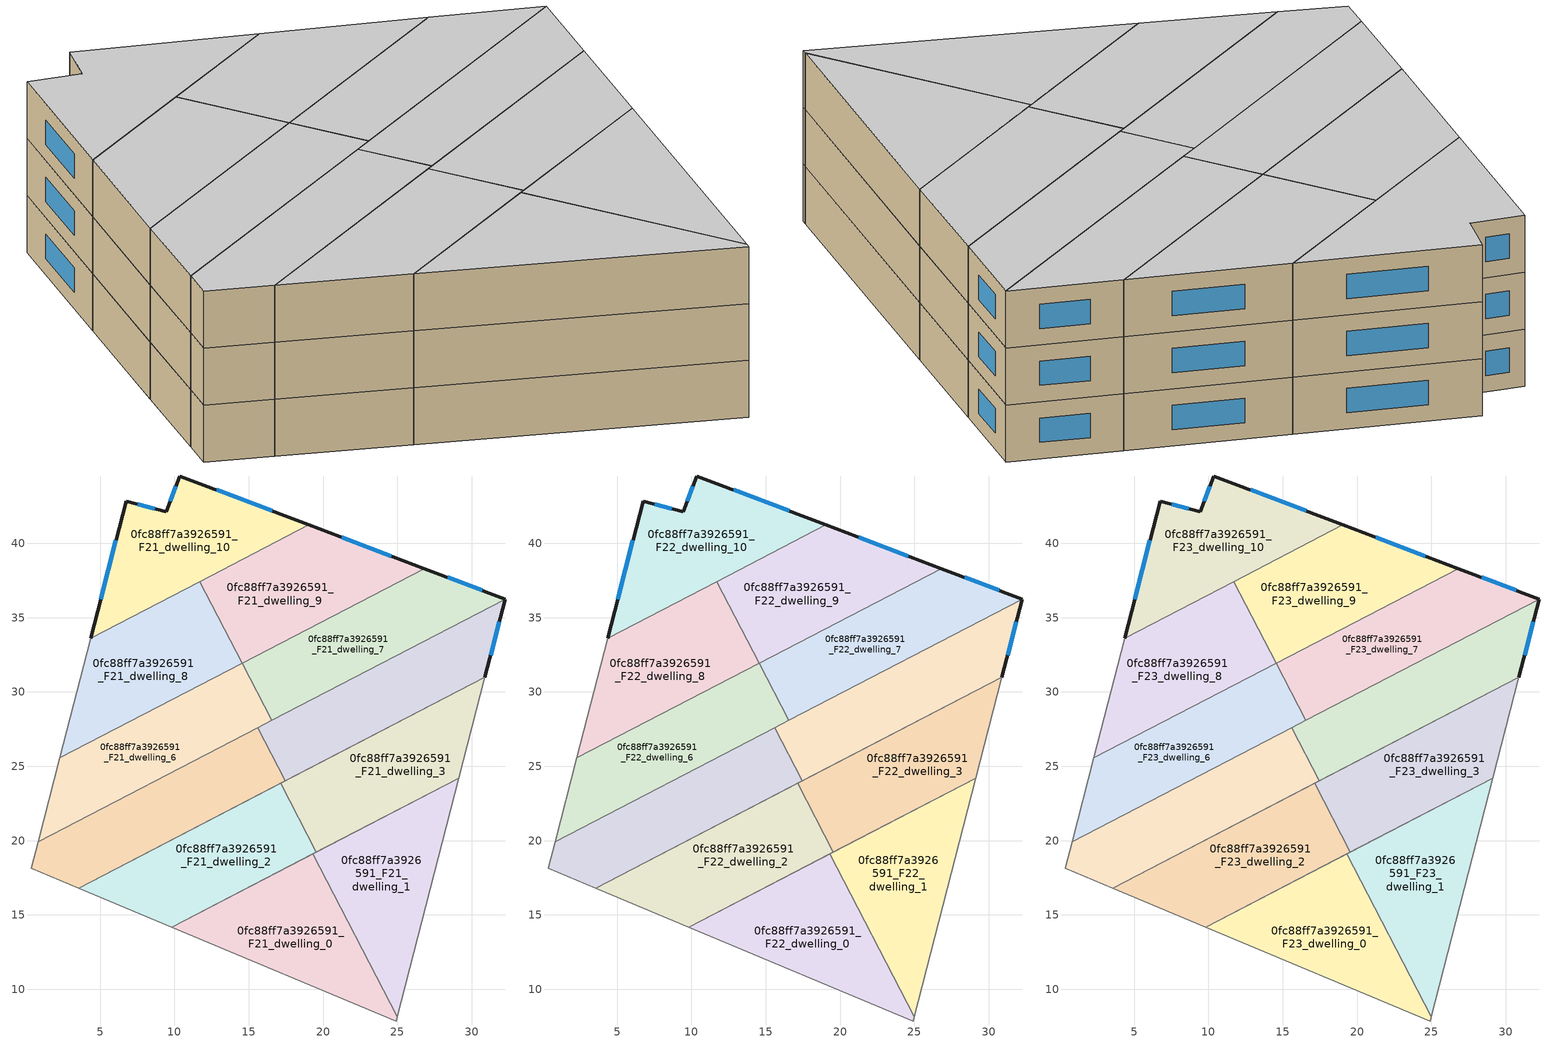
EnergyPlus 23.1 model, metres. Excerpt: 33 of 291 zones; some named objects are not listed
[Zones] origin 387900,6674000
0fc88ff7a3926591_F21_dwelling_0
 floor to 0fc88ff7a3926591_F20_dwelling_0 (EU_floor_Construction): 19.32,19.11 25,8.15 24.93,7.87 9.83,14.18 z63
 wall adiabatic (EU_wall_Construction): 19.32,19.11 9.83,14.18 24.93,7.87 25,8.15 z63:66
 wall to 0fc88ff7a3926591_F21_dwelling_1 (EU_wall_Construction): 25,8.15 19.32,19.11 z63:66
0fc88ff7a3926591_F21_dwelling_1
 floor to 0fc88ff7a3926591_F20_dwelling_1 (EU_floor_Construction): 29.14,24.21 25,8.15 19.32,19.11 z63
 wall adiabatic (EU_wall_Construction): 25,8.15 29.14,24.21 19.32,19.11 z63:66
0fc88ff7a3926591_F21_dwelling_10
 floor to 0fc88ff7a3926591_F20_dwelling_10 (EU_floor_Construction): 19.05,41.24 4.37,33.62 6.75,42.83 9.45,42.13 10.36,44.53 z63
 wall outside (EU_wall_Construction): 19.05,41.24 10.36,44.53 9.45,42.13 6.75,42.83 4.37,33.62 z63:66
 wall to 0fc88ff7a3926591_F21_dwelling_9 (EU_wall_Construction): 11.71,37.43 19.05,41.24 z63:66
 wall to 0fc88ff7a3926591_F21_dwelling_8 (EU_wall_Construction): 4.37,33.62 11.71,37.43 z63:66
 window (EU_Window_Construction): 6.07,40.2 5.05,36.25 / 8.68,42.33 7.52,42.63 / 10.1,43.85 9.71,42.82 / 16.57,42.18 12.84,43.59 z63.86:65.14
0fc88ff7a3926591_F21_dwelling_2
 floor to 0fc88ff7a3926591_F20_dwelling_2 (EU_floor_Construction): 17.16,23.85 19.56,19.24 9.83,14.18 3.58,16.8 z63
 wall adiabatic (EU_wall_Construction): 17.16,23.85 3.58,16.8 9.83,14.18 19.56,19.24 z63:66
 wall to 0fc88ff7a3926591_F21_dwelling_3 (EU_wall_Construction): 19.56,19.24 17.16,23.85 z63:66
0fc88ff7a3926591_F21_dwelling_3
 floor to 0fc88ff7a3926591_F20_dwelling_3 (EU_floor_Construction): 30.89,30.98 29.14,24.21 19.56,19.24 17.16,23.85 z63
 wall adiabatic (EU_wall_Construction): 19.56,19.24 29.14,24.21 30.89,30.98 17.16,23.85 z63:66
0fc88ff7a3926591_F21_dwelling_4
 floor to 0fc88ff7a3926591_F20_dwelling_4 (EU_floor_Construction): 15.61,27.6 17.47,24.01 3.58,16.8 0.38,18.14 0.84,19.93 z63
 wall to 0fc88ff7a3926591_F21_dwelling_5 (EU_wall_Construction): 17.47,24.01 15.61,27.6 z63:66
 wall adiabatic (EU_wall_Construction): 15.61,27.6 0.84,19.93 0.38,18.14 3.58,16.8 17.47,24.01 z63:66
0fc88ff7a3926591_F21_dwelling_5
 floor to 0fc88ff7a3926591_F20_dwelling_5 (EU_floor_Construction): 32.24,36.23 30.89,30.98 17.47,24.01 15.61,27.6 z63
 wall outside (EU_wall_Construction): 30.89,30.98 32.24,36.23 z63:66
 wall adiabatic (EU_wall_Construction): 17.47,24.01 30.89,30.98 z63:66
 wall to 0fc88ff7a3926591_F21_dwelling_7 (EU_wall_Construction): 32.24,36.23 16.56,28.09 z63:66
 wall to 0fc88ff7a3926591_F21_dwelling_6 (EU_wall_Construction): 16.56,28.09 15.61,27.6 z63:66
 window (EU_Window_Construction): 31.28,32.48 31.86,34.73 z63.86:65.14
0fc88ff7a3926591_F21_dwelling_6
 floor to 0fc88ff7a3926591_F20_dwelling_6 (EU_floor_Construction): 14.56,31.94 16.56,28.09 0.84,19.93 2.3,25.57 z63
 wall adiabatic (EU_wall_Construction): 14.56,31.94 2.3,25.57 0.84,19.93 15.61,27.6 z63:66
 wall to 0fc88ff7a3926591_F21_dwelling_7 (EU_wall_Construction): 16.56,28.09 14.56,31.94 z63:66
0fc88ff7a3926591_F21_dwelling_7
 floor to 0fc88ff7a3926591_F20_dwelling_7 (EU_floor_Construction): 32.25,36.25 32.24,36.23 16.56,28.09 14.56,31.94 26.82,38.31 z63
 wall outside (EU_wall_Construction): 32.24,36.23 32.25,36.25 26.82,38.31 z63:66
 wall to 0fc88ff7a3926591_F21_dwelling_9 (EU_wall_Construction): 26.82,38.31 14.56,31.94 z63:66
 window (EU_Window_Construction): 30.7,36.84 28.37,37.72 z63.86:65.14
0fc88ff7a3926591_F21_dwelling_8
 floor to 0fc88ff7a3926591_F20_dwelling_8 (EU_floor_Construction): 11.71,37.43 14.56,31.94 2.3,25.57 4.37,33.62 z63
 wall adiabatic (EU_wall_Construction): 4.37,33.62 2.3,25.57 14.56,31.94 z63:66
 wall to 0fc88ff7a3926591_F21_dwelling_9 (EU_wall_Construction): 14.56,31.94 11.71,37.43 z63:66
0fc88ff7a3926591_F21_dwelling_9
 floor to 0fc88ff7a3926591_F20_dwelling_9 (EU_floor_Construction): 26.82,38.31 14.56,31.94 11.71,37.43 19.05,41.24 z63
 wall outside (EU_wall_Construction): 26.82,38.31 19.05,41.24 z63:66
 window (EU_Window_Construction): 24.6,39.15 21.27,40.4 z63.86:65.14
0fc88ff7a3926591_F22_dwelling_0
 floor to 0fc88ff7a3926591_F21_dwelling_0 (EU_floor_Construction): 19.32,19.11 25,8.15 24.93,7.87 9.83,14.18 z66
 wall adiabatic (EU_wall_Construction): 19.32,19.11 9.83,14.18 24.93,7.87 25,8.15 z66:69
 wall to 0fc88ff7a3926591_F22_dwelling_1 (EU_wall_Construction): 25,8.15 19.32,19.11 z66:69
0fc88ff7a3926591_F22_dwelling_1
 floor to 0fc88ff7a3926591_F21_dwelling_1 (EU_floor_Construction): 29.14,24.21 25,8.15 19.32,19.11 z66
 wall adiabatic (EU_wall_Construction): 25,8.15 29.14,24.21 19.32,19.11 z66:69
0fc88ff7a3926591_F22_dwelling_10
 floor to 0fc88ff7a3926591_F21_dwelling_10 (EU_floor_Construction): 19.05,41.24 4.37,33.62 6.75,42.83 9.45,42.13 10.36,44.53 z66
 wall outside (EU_wall_Construction): 19.05,41.24 10.36,44.53 9.45,42.13 6.75,42.83 4.37,33.62 z66:69
 wall to 0fc88ff7a3926591_F22_dwelling_9 (EU_wall_Construction): 11.71,37.43 19.05,41.24 z66:69
 wall to 0fc88ff7a3926591_F22_dwelling_8 (EU_wall_Construction): 4.37,33.62 11.71,37.43 z66:69
 window (EU_Window_Construction): 6.07,40.2 5.05,36.25 / 8.68,42.33 7.52,42.63 / 10.1,43.85 9.71,42.82 / 16.57,42.18 12.84,43.59 z66.86:68.14
0fc88ff7a3926591_F22_dwelling_2
 floor to 0fc88ff7a3926591_F21_dwelling_2 (EU_floor_Construction): 17.16,23.85 19.56,19.24 9.83,14.18 3.58,16.8 z66
 wall adiabatic (EU_wall_Construction): 17.16,23.85 3.58,16.8 9.83,14.18 19.56,19.24 z66:69
 wall to 0fc88ff7a3926591_F22_dwelling_3 (EU_wall_Construction): 19.56,19.24 17.16,23.85 z66:69
0fc88ff7a3926591_F22_dwelling_3
 floor to 0fc88ff7a3926591_F21_dwelling_3 (EU_floor_Construction): 30.89,30.98 29.14,24.21 19.56,19.24 17.16,23.85 z66
 wall adiabatic (EU_wall_Construction): 19.56,19.24 29.14,24.21 30.89,30.98 17.16,23.85 z66:69
0fc88ff7a3926591_F22_dwelling_4
 floor to 0fc88ff7a3926591_F21_dwelling_4 (EU_floor_Construction): 15.61,27.6 17.47,24.01 3.58,16.8 0.38,18.14 0.84,19.93 z66
 wall to 0fc88ff7a3926591_F22_dwelling_5 (EU_wall_Construction): 17.47,24.01 15.61,27.6 z66:69
 wall adiabatic (EU_wall_Construction): 15.61,27.6 0.84,19.93 0.38,18.14 3.58,16.8 17.47,24.01 z66:69
0fc88ff7a3926591_F22_dwelling_5
 floor to 0fc88ff7a3926591_F21_dwelling_5 (EU_floor_Construction): 32.24,36.23 30.89,30.98 17.47,24.01 15.61,27.6 z66
 wall outside (EU_wall_Construction): 30.89,30.98 32.24,36.23 z66:69
 wall adiabatic (EU_wall_Construction): 17.47,24.01 30.89,30.98 z66:69
 wall to 0fc88ff7a3926591_F22_dwelling_7 (EU_wall_Construction): 32.24,36.23 16.56,28.09 z66:69
 wall to 0fc88ff7a3926591_F22_dwelling_6 (EU_wall_Construction): 16.56,28.09 15.61,27.6 z66:69
 window (EU_Window_Construction): 31.28,32.48 31.86,34.73 z66.86:68.14
0fc88ff7a3926591_F22_dwelling_6
 floor to 0fc88ff7a3926591_F21_dwelling_6 (EU_floor_Construction): 14.56,31.94 16.56,28.09 0.84,19.93 2.3,25.57 z66
 wall adiabatic (EU_wall_Construction): 14.56,31.94 2.3,25.57 0.84,19.93 15.61,27.6 z66:69
 wall to 0fc88ff7a3926591_F22_dwelling_7 (EU_wall_Construction): 16.56,28.09 14.56,31.94 z66:69
0fc88ff7a3926591_F22_dwelling_7
 floor to 0fc88ff7a3926591_F21_dwelling_7 (EU_floor_Construction): 32.25,36.25 32.24,36.23 16.56,28.09 14.56,31.94 26.82,38.31 z66
 wall outside (EU_wall_Construction): 32.24,36.23 32.25,36.25 26.82,38.31 z66:69
 wall to 0fc88ff7a3926591_F22_dwelling_9 (EU_wall_Construction): 26.82,38.31 14.56,31.94 z66:69
 window (EU_Window_Construction): 30.7,36.84 28.37,37.72 z66.86:68.14
0fc88ff7a3926591_F22_dwelling_8
 floor to 0fc88ff7a3926591_F21_dwelling_8 (EU_floor_Construction): 11.71,37.43 14.56,31.94 2.3,25.57 4.37,33.62 z66
 wall adiabatic (EU_wall_Construction): 4.37,33.62 2.3,25.57 14.56,31.94 z66:69
 wall to 0fc88ff7a3926591_F22_dwelling_9 (EU_wall_Construction): 14.56,31.94 11.71,37.43 z66:69
0fc88ff7a3926591_F22_dwelling_9
 floor to 0fc88ff7a3926591_F21_dwelling_9 (EU_floor_Construction): 26.82,38.31 14.56,31.94 11.71,37.43 19.05,41.24 z66
 wall outside (EU_wall_Construction): 26.82,38.31 19.05,41.24 z66:69
 window (EU_Window_Construction): 24.6,39.15 21.27,40.4 z66.86:68.14
0fc88ff7a3926591_F23_dwelling_0
 floor to 0fc88ff7a3926591_F22_dwelling_0 (EU_floor_Construction): 19.32,19.11 25,8.15 24.93,7.87 9.83,14.18 z69
 wall adiabatic (EU_wall_Construction): 19.32,19.11 9.83,14.18 24.93,7.87 25,8.15 z69:72
 wall to 0fc88ff7a3926591_F23_dwelling_1 (EU_wall_Construction): 25,8.15 19.32,19.11 z69:72
 ceiling to 0fc88ff7a3926591_F24_dwelling_0 (EU_floor_Construction): 24.93,7.87 25,8.15 19.32,19.11 9.83,14.18 z72
0fc88ff7a3926591_F23_dwelling_1
 floor to 0fc88ff7a3926591_F22_dwelling_1 (EU_floor_Construction): 29.14,24.21 25,8.15 19.32,19.11 z69
 wall adiabatic (EU_wall_Construction): 25,8.15 29.14,24.21 19.32,19.11 z69:72
 ceiling to 0fc88ff7a3926591_F24_dwelling_1 (EU_floor_Construction): 25,8.15 29.14,24.21 19.32,19.11 z72
0fc88ff7a3926591_F23_dwelling_10
 floor to 0fc88ff7a3926591_F22_dwelling_10 (EU_floor_Construction): 19.05,41.24 4.37,33.62 6.75,42.83 9.45,42.13 10.36,44.53 z69
 wall outside (EU_wall_Construction): 19.05,41.24 10.36,44.53 9.45,42.13 6.75,42.83 4.37,33.62 z69:72
 wall to 0fc88ff7a3926591_F23_dwelling_9 (EU_wall_Construction): 11.71,37.43 19.05,41.24 z69:72
 wall to 0fc88ff7a3926591_F23_dwelling_8 (EU_wall_Construction): 4.37,33.62 11.71,37.43 z69:72
 window (EU_Window_Construction): 6.07,40.2 5.05,36.25 / 8.68,42.33 7.52,42.63 / 10.1,43.85 9.71,42.82 / 16.57,42.18 12.84,43.59 z69.86:71.14
 ceiling to 0fc88ff7a3926591_F24_dwelling_10 (EU_floor_Construction): 19.05,41.24 10.36,44.53 9.45,42.13 6.75,42.83 4.37,33.62 z72
0fc88ff7a3926591_F23_dwelling_2
 floor to 0fc88ff7a3926591_F22_dwelling_2 (EU_floor_Construction): 17.16,23.85 19.56,19.24 9.83,14.18 3.58,16.8 z69
 wall adiabatic (EU_wall_Construction): 17.16,23.85 3.58,16.8 9.83,14.18 19.56,19.24 z69:72
 wall to 0fc88ff7a3926591_F23_dwelling_3 (EU_wall_Construction): 19.56,19.24 17.16,23.85 z69:72
 ceiling to 0fc88ff7a3926591_F24_dwelling_2 (EU_floor_Construction): 19.56,19.24 17.16,23.85 3.58,16.8 9.83,14.18 z72
0fc88ff7a3926591_F23_dwelling_3
 floor to 0fc88ff7a3926591_F22_dwelling_3 (EU_floor_Construction): 30.89,30.98 29.14,24.21 19.56,19.24 17.16,23.85 z69
 wall adiabatic (EU_wall_Construction): 19.56,19.24 29.14,24.21 30.89,30.98 17.16,23.85 z69:72
 ceiling to 0fc88ff7a3926591_F24_dwelling_3 (EU_floor_Construction): 29.14,24.21 30.89,30.98 17.16,23.85 19.56,19.24 z72
0fc88ff7a3926591_F23_dwelling_4
 floor to 0fc88ff7a3926591_F22_dwelling_4 (EU_floor_Construction): 15.61,27.6 17.47,24.01 3.58,16.8 0.38,18.14 0.84,19.93 z69
 wall to 0fc88ff7a3926591_F23_dwelling_5 (EU_wall_Construction): 17.47,24.01 15.61,27.6 z69:72
 wall adiabatic (EU_wall_Construction): 15.61,27.6 0.84,19.93 0.38,18.14 3.58,16.8 17.47,24.01 z69:72
 ceiling to 0fc88ff7a3926591_F24_dwelling_4 (EU_floor_Construction): 17.47,24.01 15.61,27.6 0.84,19.93 0.38,18.14 3.58,16.8 z72
0fc88ff7a3926591_F23_dwelling_5
 floor to 0fc88ff7a3926591_F22_dwelling_5 (EU_floor_Construction): 32.24,36.23 30.89,30.98 17.47,24.01 15.61,27.6 z69
 wall outside (EU_wall_Construction): 30.89,30.98 32.24,36.23 z69:72
 wall adiabatic (EU_wall_Construction): 17.47,24.01 30.89,30.98 z69:72
 wall to 0fc88ff7a3926591_F23_dwelling_7 (EU_wall_Construction): 32.24,36.23 16.56,28.09 z69:72
 wall to 0fc88ff7a3926591_F23_dwelling_6 (EU_wall_Construction): 16.56,28.09 15.61,27.6 z69:72
 window (EU_Window_Construction): 31.28,32.48 31.86,34.73 z69.86:71.14
 ceiling to 0fc88ff7a3926591_F24_dwelling_5 (EU_floor_Construction): 30.89,30.98 32.24,36.23 15.61,27.6 17.47,24.01 z72
0fc88ff7a3926591_F23_dwelling_6
 floor to 0fc88ff7a3926591_F22_dwelling_6 (EU_floor_Construction): 14.56,31.94 16.56,28.09 0.84,19.93 2.3,25.57 z69
 wall adiabatic (EU_wall_Construction): 14.56,31.94 2.3,25.57 0.84,19.93 15.61,27.6 z69:72
 wall to 0fc88ff7a3926591_F23_dwelling_7 (EU_wall_Construction): 16.56,28.09 14.56,31.94 z69:72
 ceiling to 0fc88ff7a3926591_F24_dwelling_6 (EU_floor_Construction): 16.56,28.09 14.56,31.94 2.3,25.57 0.84,19.93 z72
0fc88ff7a3926591_F23_dwelling_7
 floor to 0fc88ff7a3926591_F22_dwelling_7 (EU_floor_Construction): 32.25,36.25 32.24,36.23 16.56,28.09 14.56,31.94 26.82,38.31 z69
 wall outside (EU_wall_Construction): 32.24,36.23 32.25,36.25 26.82,38.31 z69:72
 wall to 0fc88ff7a3926591_F23_dwelling_9 (EU_wall_Construction): 26.82,38.31 14.56,31.94 z69:72
 window (EU_Window_Construction): 30.7,36.84 28.37,37.72 z69.86:71.14
 ceiling to 0fc88ff7a3926591_F24_dwelling_7 (EU_floor_Construction): 32.24,36.23 32.25,36.25 26.82,38.31 14.56,31.94 16.56,28.09 z72
0fc88ff7a3926591_F23_dwelling_8
 floor to 0fc88ff7a3926591_F22_dwelling_8 (EU_floor_Construction): 11.71,37.43 14.56,31.94 2.3,25.57 4.37,33.62 z69
 wall adiabatic (EU_wall_Construction): 4.37,33.62 2.3,25.57 14.56,31.94 z69:72
 wall to 0fc88ff7a3926591_F23_dwelling_9 (EU_wall_Construction): 14.56,31.94 11.71,37.43 z69:72
 ceiling to 0fc88ff7a3926591_F24_dwelling_8 (EU_floor_Construction): 14.56,31.94 11.71,37.43 4.37,33.62 2.3,25.57 z72
0fc88ff7a3926591_F23_dwelling_9
 floor to 0fc88ff7a3926591_F22_dwelling_9 (EU_floor_Construction): 26.82,38.31 14.56,31.94 11.71,37.43 19.05,41.24 z69
 wall outside (EU_wall_Construction): 26.82,38.31 19.05,41.24 z69:72
 window (EU_Window_Construction): 24.6,39.15 21.27,40.4 z69.86:71.14
 ceiling to 0fc88ff7a3926591_F24_dwelling_9 (EU_floor_Construction): 26.82,38.31 19.05,41.24 11.71,37.43 14.56,31.94 z72
[Building]
EU S2 Campaign: North Axis=0; Terrain=City; Solar Distribution=FullExterior
[Site:Location]
Helsinki-Vantaa.AP: Latitude=60.317; Longitude=24.963; Time Zone=2; Elevation=54.6
[SizingPeriod:WeatherFileDays]
AnnualSizingPeriod: Begin Month=1; Begin Day of Month=1; End Month=12; End Day of Month=31; Day of Week for Start Day=Monday; Use Weather File Daylight Saving Period=No; Use Weather File Rain and Snow Indicators=No
[MATERIAL]
EU_InternalMass_Material: Roughness=MediumRough; Thickness=0.1; Conductivity=1; Density=1800; Specific Heat=900; Thermal Absorptance=0.9; Solar Absorptance=0.7; Visible Absorptance=0.7
[MATERIAL:NOMASS] Roughness=MediumRough; Thermal Absorptance=0.9; Solar Absorptance=0.7; Visible Absorptance=0.7
Name | Thermal Resistance
EU_wall_NoMass | 5.91765
EU_floor_NoMass | 6.2875
[WINDOWMATERIAL:SIMPLEGLAZINGSYSTEM]
EU_Window_SimpleGlazing: UFactor=0.994035; Solar Heat Gain Coefficient=0.7; Visible Transmittance=0.7
[CONSTRUCTION]
EU_wall_Construction: EU_wall_NoMass
EU_floor_Construction: EU_floor_NoMass
EU_Window_Construction: EU_Window_SimpleGlazing
EU_InternalMass_Construction: EU_InternalMass_Material
[ZONE] Type=1; Multiplier=1; Ceiling Height=autocalculate; Floor Area=autocalculate; Part of Total Floor Area=Yes
Name | Volume
0fc88ff7a3926591_F21_dwelling_0; 0fc88ff7a3926591_F22_dwelling_0; 0fc88ff7a3926591_F23_dwelling_0 | 205.042
0fc88ff7a3926591_F21_dwelling_1; 0fc88ff7a3926591_F22_dwelling_1; 0fc88ff7a3926591_F23_dwelling_1; 0fc88ff7a3926591_F21_dwelling_4; 0fc88ff7a3926591_F22_dwelling_4; 0fc88ff7a3926591_F23_dwelling_4 | 205.062
0fc88ff7a3926591_F21_dwelling_10; 0fc88ff7a3926591_F22_dwelling_10; 0fc88ff7a3926591_F23_dwelling_10 | 205.033
0fc88ff7a3926591_F21_dwelling_2; 0fc88ff7a3926591_F22_dwelling_2; 0fc88ff7a3926591_F23_dwelling_2 | 205.032
0fc88ff7a3926591_F21_dwelling_3; 0fc88ff7a3926591_F22_dwelling_3; 0fc88ff7a3926591_F23_dwelling_3 | 205.044
0fc88ff7a3926591_F21_dwelling_5; 0fc88ff7a3926591_F22_dwelling_5; 0fc88ff7a3926591_F23_dwelling_5 | 205.072
0fc88ff7a3926591_F21_dwelling_6; 0fc88ff7a3926591_F22_dwelling_6; 0fc88ff7a3926591_F23_dwelling_6 | 205.061
0fc88ff7a3926591_F21_dwelling_7; 0fc88ff7a3926591_F22_dwelling_7; 0fc88ff7a3926591_F23_dwelling_7 | 205.056
0fc88ff7a3926591_F21_dwelling_8; 0fc88ff7a3926591_F22_dwelling_8; 0fc88ff7a3926591_F23_dwelling_8 | 205.05
0fc88ff7a3926591_F21_dwelling_9; 0fc88ff7a3926591_F22_dwelling_9; 0fc88ff7a3926591_F23_dwelling_9 | 205.051
[INTERNALMASS] Construction=EU_InternalMass_Construction
Name | Zone or ZoneList | Surface Area
0fc88ff7a3926591_F21_dwelling_0_EU_InternalMass | 0fc88ff7a3926591_F21_dwelling_0 | 68.3503
0fc88ff7a3926591_F21_dwelling_1_EU_InternalMass | 0fc88ff7a3926591_F21_dwelling_1 | 68.3512
0fc88ff7a3926591_F21_dwelling_2_EU_InternalMass | 0fc88ff7a3926591_F21_dwelling_2 | 68.3423
0fc88ff7a3926591_F21_dwelling_3_EU_InternalMass | 0fc88ff7a3926591_F21_dwelling_3 | 68.3493
0fc88ff7a3926591_F21_dwelling_4_EU_InternalMass | 0fc88ff7a3926591_F21_dwelling_4 | 68.3543
0fc88ff7a3926591_F21_dwelling_5_EU_InternalMass | 0fc88ff7a3926591_F21_dwelling_5 | 68.3589
0fc88ff7a3926591_F21_dwelling_6_EU_InternalMass | 0fc88ff7a3926591_F21_dwelling_6 | 68.3533
0fc88ff7a3926591_F21_dwelling_7_EU_InternalMass | 0fc88ff7a3926591_F21_dwelling_7 | 68.3509
0fc88ff7a3926591_F21_dwelling_8_EU_InternalMass | 0fc88ff7a3926591_F21_dwelling_8 | 68.3507
0fc88ff7a3926591_F21_dwelling_9_EU_InternalMass | 0fc88ff7a3926591_F21_dwelling_9 | 68.3516
0fc88ff7a3926591_F21_dwelling_10_EU_InternalMass | 0fc88ff7a3926591_F21_dwelling_10 | 68.3442
0fc88ff7a3926591_F22_dwelling_0_EU_InternalMass | 0fc88ff7a3926591_F22_dwelling_0 | 68.3503
0fc88ff7a3926591_F22_dwelling_1_EU_InternalMass | 0fc88ff7a3926591_F22_dwelling_1 | 68.3512
0fc88ff7a3926591_F22_dwelling_2_EU_InternalMass | 0fc88ff7a3926591_F22_dwelling_2 | 68.3423
0fc88ff7a3926591_F22_dwelling_3_EU_InternalMass | 0fc88ff7a3926591_F22_dwelling_3 | 68.3493
0fc88ff7a3926591_F22_dwelling_4_EU_InternalMass | 0fc88ff7a3926591_F22_dwelling_4 | 68.3543
0fc88ff7a3926591_F22_dwelling_5_EU_InternalMass | 0fc88ff7a3926591_F22_dwelling_5 | 68.3589
0fc88ff7a3926591_F22_dwelling_6_EU_InternalMass | 0fc88ff7a3926591_F22_dwelling_6 | 68.3533
0fc88ff7a3926591_F22_dwelling_7_EU_InternalMass | 0fc88ff7a3926591_F22_dwelling_7 | 68.3509
0fc88ff7a3926591_F22_dwelling_8_EU_InternalMass | 0fc88ff7a3926591_F22_dwelling_8 | 68.3507
0fc88ff7a3926591_F22_dwelling_9_EU_InternalMass | 0fc88ff7a3926591_F22_dwelling_9 | 68.3516
0fc88ff7a3926591_F22_dwelling_10_EU_InternalMass | 0fc88ff7a3926591_F22_dwelling_10 | 68.3442
0fc88ff7a3926591_F23_dwelling_0_EU_InternalMass | 0fc88ff7a3926591_F23_dwelling_0 | 68.3503
0fc88ff7a3926591_F23_dwelling_1_EU_InternalMass | 0fc88ff7a3926591_F23_dwelling_1 | 68.3512
0fc88ff7a3926591_F23_dwelling_2_EU_InternalMass | 0fc88ff7a3926591_F23_dwelling_2 | 68.3423
0fc88ff7a3926591_F23_dwelling_3_EU_InternalMass | 0fc88ff7a3926591_F23_dwelling_3 | 68.3493
0fc88ff7a3926591_F23_dwelling_4_EU_InternalMass | 0fc88ff7a3926591_F23_dwelling_4 | 68.3543
0fc88ff7a3926591_F23_dwelling_5_EU_InternalMass | 0fc88ff7a3926591_F23_dwelling_5 | 68.3589
0fc88ff7a3926591_F23_dwelling_6_EU_InternalMass | 0fc88ff7a3926591_F23_dwelling_6 | 68.3533
0fc88ff7a3926591_F23_dwelling_7_EU_InternalMass | 0fc88ff7a3926591_F23_dwelling_7 | 68.3509
0fc88ff7a3926591_F23_dwelling_8_EU_InternalMass | 0fc88ff7a3926591_F23_dwelling_8 | 68.3507
0fc88ff7a3926591_F23_dwelling_9_EU_InternalMass | 0fc88ff7a3926591_F23_dwelling_9 | 68.3516
0fc88ff7a3926591_F23_dwelling_10_EU_InternalMass | 0fc88ff7a3926591_F23_dwelling_10 | 68.3442
[OTHEREQUIPMENT] Fuel Type=Electricity; Design Level Calculation Method=Watts/Area; Power per Zone Floor Area=1; Fraction Latent=0; Fraction Radiant=0; Fraction Lost=0; Carbon Dioxide Generation Rate=0; EndUse Subcategory=EU_Step8_InternalGains
Name | Zone or ZoneList or Space or SpaceList | Schedule
EU_Step8_InternalGain_0fc88ff7a3926591_F21_dwelling_0_f000 | 0fc88ff7a3926591_F21_dwelling_0 | EU_Step8_GainSchedule_0fc88ff7a3926591_F21_dwelling_0_f000
EU_Step8_InternalGain_0fc88ff7a3926591_F21_dwelling_1_f000 | 0fc88ff7a3926591_F21_dwelling_1 | EU_Step8_GainSchedule_0fc88ff7a3926591_F21_dwelling_1_f000
EU_Step8_InternalGain_0fc88ff7a3926591_F21_dwelling_2_f000 | 0fc88ff7a3926591_F21_dwelling_2 | EU_Step8_GainSchedule_0fc88ff7a3926591_F21_dwelling_2_f000
EU_Step8_InternalGain_0fc88ff7a3926591_F21_dwelling_3_f000 | 0fc88ff7a3926591_F21_dwelling_3 | EU_Step8_GainSchedule_0fc88ff7a3926591_F21_dwelling_3_f000
EU_Step8_InternalGain_0fc88ff7a3926591_F21_dwelling_4_f000 | 0fc88ff7a3926591_F21_dwelling_4 | EU_Step8_GainSchedule_0fc88ff7a3926591_F21_dwelling_4_f000
EU_Step8_InternalGain_0fc88ff7a3926591_F21_dwelling_5_f000 | 0fc88ff7a3926591_F21_dwelling_5 | EU_Step8_GainSchedule_0fc88ff7a3926591_F21_dwelling_5_f000
EU_Step8_InternalGain_0fc88ff7a3926591_F21_dwelling_6_f000 | 0fc88ff7a3926591_F21_dwelling_6 | EU_Step8_GainSchedule_0fc88ff7a3926591_F21_dwelling_6_f000
EU_Step8_InternalGain_0fc88ff7a3926591_F21_dwelling_7_f000 | 0fc88ff7a3926591_F21_dwelling_7 | EU_Step8_GainSchedule_0fc88ff7a3926591_F21_dwelling_7_f000
EU_Step8_InternalGain_0fc88ff7a3926591_F21_dwelling_8_f000 | 0fc88ff7a3926591_F21_dwelling_8 | EU_Step8_GainSchedule_0fc88ff7a3926591_F21_dwelling_8_f000
EU_Step8_InternalGain_0fc88ff7a3926591_F21_dwelling_9_f000 | 0fc88ff7a3926591_F21_dwelling_9 | EU_Step8_GainSchedule_0fc88ff7a3926591_F21_dwelling_9_f000
EU_Step8_InternalGain_0fc88ff7a3926591_F21_dwelling_10_f000 | 0fc88ff7a3926591_F21_dwelling_10 | EU_Step8_GainSchedule_0fc88ff7a3926591_F21_dwelling_10_f000
EU_Step8_InternalGain_0fc88ff7a3926591_F22_dwelling_0_f000 | 0fc88ff7a3926591_F22_dwelling_0 | EU_Step8_GainSchedule_0fc88ff7a3926591_F22_dwelling_0_f000
EU_Step8_InternalGain_0fc88ff7a3926591_F22_dwelling_1_f000 | 0fc88ff7a3926591_F22_dwelling_1 | EU_Step8_GainSchedule_0fc88ff7a3926591_F22_dwelling_1_f000
EU_Step8_InternalGain_0fc88ff7a3926591_F22_dwelling_2_f000 | 0fc88ff7a3926591_F22_dwelling_2 | EU_Step8_GainSchedule_0fc88ff7a3926591_F22_dwelling_2_f000
EU_Step8_InternalGain_0fc88ff7a3926591_F22_dwelling_3_f000 | 0fc88ff7a3926591_F22_dwelling_3 | EU_Step8_GainSchedule_0fc88ff7a3926591_F22_dwelling_3_f000
EU_Step8_InternalGain_0fc88ff7a3926591_F22_dwelling_4_f000 | 0fc88ff7a3926591_F22_dwelling_4 | EU_Step8_GainSchedule_0fc88ff7a3926591_F22_dwelling_4_f000
EU_Step8_InternalGain_0fc88ff7a3926591_F22_dwelling_5_f000 | 0fc88ff7a3926591_F22_dwelling_5 | EU_Step8_GainSchedule_0fc88ff7a3926591_F22_dwelling_5_f000
EU_Step8_InternalGain_0fc88ff7a3926591_F22_dwelling_6_f000 | 0fc88ff7a3926591_F22_dwelling_6 | EU_Step8_GainSchedule_0fc88ff7a3926591_F22_dwelling_6_f000
EU_Step8_InternalGain_0fc88ff7a3926591_F22_dwelling_7_f000 | 0fc88ff7a3926591_F22_dwelling_7 | EU_Step8_GainSchedule_0fc88ff7a3926591_F22_dwelling_7_f000
EU_Step8_InternalGain_0fc88ff7a3926591_F22_dwelling_8_f000 | 0fc88ff7a3926591_F22_dwelling_8 | EU_Step8_GainSchedule_0fc88ff7a3926591_F22_dwelling_8_f000
EU_Step8_InternalGain_0fc88ff7a3926591_F22_dwelling_9_f000 | 0fc88ff7a3926591_F22_dwelling_9 | EU_Step8_GainSchedule_0fc88ff7a3926591_F22_dwelling_9_f000
EU_Step8_InternalGain_0fc88ff7a3926591_F22_dwelling_10_f000 | 0fc88ff7a3926591_F22_dwelling_10 | EU_Step8_GainSchedule_0fc88ff7a3926591_F22_dwelling_10_f000
EU_Step8_InternalGain_0fc88ff7a3926591_F23_dwelling_0_f000 | 0fc88ff7a3926591_F23_dwelling_0 | EU_Step8_GainSchedule_0fc88ff7a3926591_F23_dwelling_0_f000
EU_Step8_InternalGain_0fc88ff7a3926591_F23_dwelling_1_f000 | 0fc88ff7a3926591_F23_dwelling_1 | EU_Step8_GainSchedule_0fc88ff7a3926591_F23_dwelling_1_f000
EU_Step8_InternalGain_0fc88ff7a3926591_F23_dwelling_2_f000 | 0fc88ff7a3926591_F23_dwelling_2 | EU_Step8_GainSchedule_0fc88ff7a3926591_F23_dwelling_2_f000
EU_Step8_InternalGain_0fc88ff7a3926591_F23_dwelling_3_f000 | 0fc88ff7a3926591_F23_dwelling_3 | EU_Step8_GainSchedule_0fc88ff7a3926591_F23_dwelling_3_f000
EU_Step8_InternalGain_0fc88ff7a3926591_F23_dwelling_4_f000 | 0fc88ff7a3926591_F23_dwelling_4 | EU_Step8_GainSchedule_0fc88ff7a3926591_F23_dwelling_4_f000
EU_Step8_InternalGain_0fc88ff7a3926591_F23_dwelling_5_f000 | 0fc88ff7a3926591_F23_dwelling_5 | EU_Step8_GainSchedule_0fc88ff7a3926591_F23_dwelling_5_f000
EU_Step8_InternalGain_0fc88ff7a3926591_F23_dwelling_6_f000 | 0fc88ff7a3926591_F23_dwelling_6 | EU_Step8_GainSchedule_0fc88ff7a3926591_F23_dwelling_6_f000
EU_Step8_InternalGain_0fc88ff7a3926591_F23_dwelling_7_f000 | 0fc88ff7a3926591_F23_dwelling_7 | EU_Step8_GainSchedule_0fc88ff7a3926591_F23_dwelling_7_f000
EU_Step8_InternalGain_0fc88ff7a3926591_F23_dwelling_8_f000 | 0fc88ff7a3926591_F23_dwelling_8 | EU_Step8_GainSchedule_0fc88ff7a3926591_F23_dwelling_8_f000
EU_Step8_InternalGain_0fc88ff7a3926591_F23_dwelling_9_f000 | 0fc88ff7a3926591_F23_dwelling_9 | EU_Step8_GainSchedule_0fc88ff7a3926591_F23_dwelling_9_f000
EU_Step8_InternalGain_0fc88ff7a3926591_F23_dwelling_10_f000 | 0fc88ff7a3926591_F23_dwelling_10 | EU_Step8_GainSchedule_0fc88ff7a3926591_F23_dwelling_10_f000
[ZONEVENTILATION:DESIGNFLOWRATE] Schedule=EU_AlwaysOn; Design Flow Rate Calculation Method=AirChanges/Hour; Air Changes per Hour=0.596421; Ventilation Type=Natural; Fan Pressure Rise=0; Fan Total Efficiency=1; Constant Term Coefficient=1; Temperature Term Coefficient=0; Velocity Term Coefficient=0; Velocity Squared Term Coefficient=0; Minimum Indoor Temperature=-100; Maximum Indoor Temperature=100; Delta Temperature=-100; Minimum Outdoor Temperature=-100; Maximum Outdoor Temperature=100; Maximum Wind Speed=40
Name | Zone or ZoneList or Space or SpaceList
EU_ConstantAir_0fc88ff7a3926591_F21_dwelling_0 | 0fc88ff7a3926591_F21_dwelling_0
EU_ConstantAir_0fc88ff7a3926591_F21_dwelling_1 | 0fc88ff7a3926591_F21_dwelling_1
EU_ConstantAir_0fc88ff7a3926591_F21_dwelling_2 | 0fc88ff7a3926591_F21_dwelling_2
EU_ConstantAir_0fc88ff7a3926591_F21_dwelling_3 | 0fc88ff7a3926591_F21_dwelling_3
EU_ConstantAir_0fc88ff7a3926591_F21_dwelling_4 | 0fc88ff7a3926591_F21_dwelling_4
EU_ConstantAir_0fc88ff7a3926591_F21_dwelling_5 | 0fc88ff7a3926591_F21_dwelling_5
EU_ConstantAir_0fc88ff7a3926591_F21_dwelling_6 | 0fc88ff7a3926591_F21_dwelling_6
EU_ConstantAir_0fc88ff7a3926591_F21_dwelling_7 | 0fc88ff7a3926591_F21_dwelling_7
EU_ConstantAir_0fc88ff7a3926591_F21_dwelling_8 | 0fc88ff7a3926591_F21_dwelling_8
EU_ConstantAir_0fc88ff7a3926591_F21_dwelling_9 | 0fc88ff7a3926591_F21_dwelling_9
EU_ConstantAir_0fc88ff7a3926591_F21_dwelling_10 | 0fc88ff7a3926591_F21_dwelling_10
EU_ConstantAir_0fc88ff7a3926591_F22_dwelling_0 | 0fc88ff7a3926591_F22_dwelling_0
EU_ConstantAir_0fc88ff7a3926591_F22_dwelling_1 | 0fc88ff7a3926591_F22_dwelling_1
EU_ConstantAir_0fc88ff7a3926591_F22_dwelling_2 | 0fc88ff7a3926591_F22_dwelling_2
EU_ConstantAir_0fc88ff7a3926591_F22_dwelling_3 | 0fc88ff7a3926591_F22_dwelling_3
EU_ConstantAir_0fc88ff7a3926591_F22_dwelling_4 | 0fc88ff7a3926591_F22_dwelling_4
EU_ConstantAir_0fc88ff7a3926591_F22_dwelling_5 | 0fc88ff7a3926591_F22_dwelling_5
EU_ConstantAir_0fc88ff7a3926591_F22_dwelling_6 | 0fc88ff7a3926591_F22_dwelling_6
EU_ConstantAir_0fc88ff7a3926591_F22_dwelling_7 | 0fc88ff7a3926591_F22_dwelling_7
EU_ConstantAir_0fc88ff7a3926591_F22_dwelling_8 | 0fc88ff7a3926591_F22_dwelling_8
EU_ConstantAir_0fc88ff7a3926591_F22_dwelling_9 | 0fc88ff7a3926591_F22_dwelling_9
EU_ConstantAir_0fc88ff7a3926591_F22_dwelling_10 | 0fc88ff7a3926591_F22_dwelling_10
EU_ConstantAir_0fc88ff7a3926591_F23_dwelling_0 | 0fc88ff7a3926591_F23_dwelling_0
EU_ConstantAir_0fc88ff7a3926591_F23_dwelling_1 | 0fc88ff7a3926591_F23_dwelling_1
EU_ConstantAir_0fc88ff7a3926591_F23_dwelling_2 | 0fc88ff7a3926591_F23_dwelling_2
EU_ConstantAir_0fc88ff7a3926591_F23_dwelling_3 | 0fc88ff7a3926591_F23_dwelling_3
EU_ConstantAir_0fc88ff7a3926591_F23_dwelling_4 | 0fc88ff7a3926591_F23_dwelling_4
EU_ConstantAir_0fc88ff7a3926591_F23_dwelling_5 | 0fc88ff7a3926591_F23_dwelling_5
EU_ConstantAir_0fc88ff7a3926591_F23_dwelling_6 | 0fc88ff7a3926591_F23_dwelling_6
EU_ConstantAir_0fc88ff7a3926591_F23_dwelling_7 | 0fc88ff7a3926591_F23_dwelling_7
EU_ConstantAir_0fc88ff7a3926591_F23_dwelling_8 | 0fc88ff7a3926591_F23_dwelling_8
EU_ConstantAir_0fc88ff7a3926591_F23_dwelling_9 | 0fc88ff7a3926591_F23_dwelling_9
EU_ConstantAir_0fc88ff7a3926591_F23_dwelling_10 | 0fc88ff7a3926591_F23_dwelling_10
[HVACTEMPLATE:ZONE:IDEALLOADSAIRSYSTEM] System Availability Schedule=EU_AlwaysOn; Maximum Heating Supply Air Temperature=50; Minimum Cooling Supply Air Temperature=13; Maximum Heating Supply Air Humidity Ratio=0.0156; Minimum Cooling Supply Air Humidity Ratio=0.0077; Heating Limit=NoLimit; Cooling Limit=NoLimit; Heating Availability Schedule=EU_AlwaysOn; Cooling Availability Schedule=EU_CoolingOff; Dehumidification Control Type=ConstantSensibleHeatRatio; Cooling Sensible Heat Ratio=0.7; Dehumidification Setpoint=60; Humidification Control Type=None; Humidification Setpoint=30; Outdoor Air Method=None; Outdoor Air Flow Rate per Person=0.00944; Outdoor Air Flow Rate per Zone Floor Area=0; Outdoor Air Flow Rate per Zone=0; Demand Controlled Ventilation Type=None; Outdoor Air Economizer Type=NoEconomizer; Heat Recovery Type=None; Sensible Heat Recovery Effectiveness=0.7; Latent Heat Recovery Effectiveness=0.65
Name | Template Thermostat
0fc88ff7a3926591_F21_dwelling_0 | EU_HeatOnly_0fc88ff7a3926591_F21_dwelling_0
0fc88ff7a3926591_F21_dwelling_1 | EU_HeatOnly_0fc88ff7a3926591_F21_dwelling_1
0fc88ff7a3926591_F21_dwelling_2 | EU_HeatOnly_0fc88ff7a3926591_F21_dwelling_2
0fc88ff7a3926591_F21_dwelling_3 | EU_HeatOnly_0fc88ff7a3926591_F21_dwelling_3
0fc88ff7a3926591_F21_dwelling_4 | EU_HeatOnly_0fc88ff7a3926591_F21_dwelling_4
0fc88ff7a3926591_F21_dwelling_5 | EU_HeatOnly_0fc88ff7a3926591_F21_dwelling_5
0fc88ff7a3926591_F21_dwelling_6 | EU_HeatOnly_0fc88ff7a3926591_F21_dwelling_6
0fc88ff7a3926591_F21_dwelling_7 | EU_HeatOnly_0fc88ff7a3926591_F21_dwelling_7
0fc88ff7a3926591_F21_dwelling_8 | EU_HeatOnly_0fc88ff7a3926591_F21_dwelling_8
0fc88ff7a3926591_F21_dwelling_9 | EU_HeatOnly_0fc88ff7a3926591_F21_dwelling_9
0fc88ff7a3926591_F21_dwelling_10 | EU_HeatOnly_0fc88ff7a3926591_F21_dwelling_10
0fc88ff7a3926591_F22_dwelling_0 | EU_HeatOnly_0fc88ff7a3926591_F22_dwelling_0
0fc88ff7a3926591_F22_dwelling_1 | EU_HeatOnly_0fc88ff7a3926591_F22_dwelling_1
0fc88ff7a3926591_F22_dwelling_2 | EU_HeatOnly_0fc88ff7a3926591_F22_dwelling_2
0fc88ff7a3926591_F22_dwelling_3 | EU_HeatOnly_0fc88ff7a3926591_F22_dwelling_3
0fc88ff7a3926591_F22_dwelling_4 | EU_HeatOnly_0fc88ff7a3926591_F22_dwelling_4
0fc88ff7a3926591_F22_dwelling_5 | EU_HeatOnly_0fc88ff7a3926591_F22_dwelling_5
0fc88ff7a3926591_F22_dwelling_6 | EU_HeatOnly_0fc88ff7a3926591_F22_dwelling_6
0fc88ff7a3926591_F22_dwelling_7 | EU_HeatOnly_0fc88ff7a3926591_F22_dwelling_7
0fc88ff7a3926591_F22_dwelling_8 | EU_HeatOnly_0fc88ff7a3926591_F22_dwelling_8
0fc88ff7a3926591_F22_dwelling_9 | EU_HeatOnly_0fc88ff7a3926591_F22_dwelling_9
0fc88ff7a3926591_F22_dwelling_10 | EU_HeatOnly_0fc88ff7a3926591_F22_dwelling_10
0fc88ff7a3926591_F23_dwelling_0 | EU_HeatOnly_0fc88ff7a3926591_F23_dwelling_0
0fc88ff7a3926591_F23_dwelling_1 | EU_HeatOnly_0fc88ff7a3926591_F23_dwelling_1
0fc88ff7a3926591_F23_dwelling_2 | EU_HeatOnly_0fc88ff7a3926591_F23_dwelling_2
0fc88ff7a3926591_F23_dwelling_3 | EU_HeatOnly_0fc88ff7a3926591_F23_dwelling_3
0fc88ff7a3926591_F23_dwelling_4 | EU_HeatOnly_0fc88ff7a3926591_F23_dwelling_4
0fc88ff7a3926591_F23_dwelling_5 | EU_HeatOnly_0fc88ff7a3926591_F23_dwelling_5
0fc88ff7a3926591_F23_dwelling_6 | EU_HeatOnly_0fc88ff7a3926591_F23_dwelling_6
0fc88ff7a3926591_F23_dwelling_7 | EU_HeatOnly_0fc88ff7a3926591_F23_dwelling_7
0fc88ff7a3926591_F23_dwelling_8 | EU_HeatOnly_0fc88ff7a3926591_F23_dwelling_8
0fc88ff7a3926591_F23_dwelling_9 | EU_HeatOnly_0fc88ff7a3926591_F23_dwelling_9
0fc88ff7a3926591_F23_dwelling_10 | EU_HeatOnly_0fc88ff7a3926591_F23_dwelling_10
[SIZING:ZONE] Zone Cooling Design Supply Air Temperature Input Method=SupplyAirTemperature; Zone Cooling Design Supply Air Temperature=13; Zone Heating Design Supply Air Temperature Input Method=SupplyAirTemperature; Zone Heating Design Supply Air Temperature=50; Zone Cooling Design Supply Air Humidity Ratio=0.008; Zone Heating Design Supply Air Humidity Ratio=0.008; Cooling Design Air Flow Method=DesignDay; Cooling Design Air Flow Rate=0; Cooling Minimum Air Flow per Zone Floor Area=0.000762; Cooling Minimum Air Flow=0; Cooling Minimum Air Flow Fraction=0.2; Heating Design Air Flow Method=DesignDay; Heating Design Air Flow Rate=0; Heating Maximum Air Flow per Zone Floor Area=0.002032; Heating Maximum Air Flow=0.141576; Heating Maximum Air Flow Fraction=0.3; Account for Dedicated Outdoor Air System=No; Dedicated Outdoor Air System Control Strategy=NeutralSupplyAir; Dedicated Outdoor Air Low Setpoint Temperature for Design=autosize; Dedicated Outdoor Air High Setpoint Temperature for Design=autosize; Zone Load Sizing Method=Sensible Load Only No Latent Load; Zone Latent Cooling Design Supply Air Humidity Ratio Input Method=HumidityRatioDifference; Zone Cooling Design Supply Air Humidity Ratio Difference=0.005; Zone Latent Heating Design Supply Air Humidity Ratio Input Method=HumidityRatioDifference; Zone Humidification Design Supply Air Humidity Ratio Difference=0.005
0fc88ff7a3926591_F21_dwelling_0; 0fc88ff7a3926591_F21_dwelling_1; 0fc88ff7a3926591_F21_dwelling_2; 0fc88ff7a3926591_F21_dwelling_3; 0fc88ff7a3926591_F21_dwelling_4; 0fc88ff7a3926591_F21_dwelling_5; 0fc88ff7a3926591_F21_dwelling_6; 0fc88ff7a3926591_F21_dwelling_7; 0fc88ff7a3926591_F21_dwelling_8; 0fc88ff7a3926591_F21_dwelling_9; 0fc88ff7a3926591_F21_dwelling_10; 0fc88ff7a3926591_F22_dwelling_0; 0fc88ff7a3926591_F22_dwelling_1; 0fc88ff7a3926591_F22_dwelling_2; 0fc88ff7a3926591_F22_dwelling_3; 0fc88ff7a3926591_F22_dwelling_4; 0fc88ff7a3926591_F22_dwelling_5; 0fc88ff7a3926591_F22_dwelling_6; 0fc88ff7a3926591_F22_dwelling_7; 0fc88ff7a3926591_F22_dwelling_8; 0fc88ff7a3926591_F22_dwelling_9; 0fc88ff7a3926591_F22_dwelling_10; 0fc88ff7a3926591_F23_dwelling_0; 0fc88ff7a3926591_F23_dwelling_1; 0fc88ff7a3926591_F23_dwelling_2; 0fc88ff7a3926591_F23_dwelling_3; 0fc88ff7a3926591_F23_dwelling_4; 0fc88ff7a3926591_F23_dwelling_5; 0fc88ff7a3926591_F23_dwelling_6; 0fc88ff7a3926591_F23_dwelling_7; 0fc88ff7a3926591_F23_dwelling_8; 0fc88ff7a3926591_F23_dwelling_9; 0fc88ff7a3926591_F23_dwelling_10
[SCHEDULE:CONSTANT]
Name | Hourly Value
EU_AlwaysOn | 1
EU_CoolingOff | 0
[SCHEDULE:FILE] Column Number=1; Rows to Skip at Top=0; Number of Hours of Data=8760; Column Separator=Comma; Interpolate to Timestep=No; Minutes per Item=60; Adjust Schedule for Daylight Savings=Yes
Name | File
EU_Step8_GainSchedule_0fc88ff7a3926591_F21_dwelling_0_f000 | ../../schedules/0fc88ff7a3926591/0fc88ff7a3926591_F21_dwelling_0_f000_gain.csv
EU_Step8_GainSchedule_0fc88ff7a3926591_F21_dwelling_1_f000 | ../../schedules/0fc88ff7a3926591/0fc88ff7a3926591_F21_dwelling_1_f000_gain.csv
EU_Step8_GainSchedule_0fc88ff7a3926591_F21_dwelling_2_f000 | ../../schedules/0fc88ff7a3926591/0fc88ff7a3926591_F21_dwelling_2_f000_gain.csv
EU_Step8_GainSchedule_0fc88ff7a3926591_F21_dwelling_3_f000 | ../../schedules/0fc88ff7a3926591/0fc88ff7a3926591_F21_dwelling_3_f000_gain.csv
EU_Step8_GainSchedule_0fc88ff7a3926591_F21_dwelling_4_f000 | ../../schedules/0fc88ff7a3926591/0fc88ff7a3926591_F21_dwelling_4_f000_gain.csv
EU_Step8_GainSchedule_0fc88ff7a3926591_F21_dwelling_5_f000 | ../../schedules/0fc88ff7a3926591/0fc88ff7a3926591_F21_dwelling_5_f000_gain.csv
EU_Step8_GainSchedule_0fc88ff7a3926591_F21_dwelling_6_f000 | ../../schedules/0fc88ff7a3926591/0fc88ff7a3926591_F21_dwelling_6_f000_gain.csv
EU_Step8_GainSchedule_0fc88ff7a3926591_F21_dwelling_7_f000 | ../../schedules/0fc88ff7a3926591/0fc88ff7a3926591_F21_dwelling_7_f000_gain.csv
EU_Step8_GainSchedule_0fc88ff7a3926591_F21_dwelling_8_f000 | ../../schedules/0fc88ff7a3926591/0fc88ff7a3926591_F21_dwelling_8_f000_gain.csv
EU_Step8_GainSchedule_0fc88ff7a3926591_F21_dwelling_9_f000 | ../../schedules/0fc88ff7a3926591/0fc88ff7a3926591_F21_dwelling_9_f000_gain.csv
EU_Step8_GainSchedule_0fc88ff7a3926591_F21_dwelling_10_f000 | ../../schedules/0fc88ff7a3926591/0fc88ff7a3926591_F21_dwelling_10_f000_gain.csv
EU_Step8_GainSchedule_0fc88ff7a3926591_F22_dwelling_0_f000 | ../../schedules/0fc88ff7a3926591/0fc88ff7a3926591_F22_dwelling_0_f000_gain.csv
EU_Step8_GainSchedule_0fc88ff7a3926591_F22_dwelling_1_f000 | ../../schedules/0fc88ff7a3926591/0fc88ff7a3926591_F22_dwelling_1_f000_gain.csv
EU_Step8_GainSchedule_0fc88ff7a3926591_F22_dwelling_2_f000 | ../../schedules/0fc88ff7a3926591/0fc88ff7a3926591_F22_dwelling_2_f000_gain.csv
EU_Step8_GainSchedule_0fc88ff7a3926591_F22_dwelling_3_f000 | ../../schedules/0fc88ff7a3926591/0fc88ff7a3926591_F22_dwelling_3_f000_gain.csv
EU_Step8_GainSchedule_0fc88ff7a3926591_F22_dwelling_4_f000 | ../../schedules/0fc88ff7a3926591/0fc88ff7a3926591_F22_dwelling_4_f000_gain.csv
EU_Step8_GainSchedule_0fc88ff7a3926591_F22_dwelling_5_f000 | ../../schedules/0fc88ff7a3926591/0fc88ff7a3926591_F22_dwelling_5_f000_gain.csv
EU_Step8_GainSchedule_0fc88ff7a3926591_F22_dwelling_6_f000 | ../../schedules/0fc88ff7a3926591/0fc88ff7a3926591_F22_dwelling_6_f000_gain.csv
EU_Step8_GainSchedule_0fc88ff7a3926591_F22_dwelling_7_f000 | ../../schedules/0fc88ff7a3926591/0fc88ff7a3926591_F22_dwelling_7_f000_gain.csv
EU_Step8_GainSchedule_0fc88ff7a3926591_F22_dwelling_8_f000 | ../../schedules/0fc88ff7a3926591/0fc88ff7a3926591_F22_dwelling_8_f000_gain.csv
EU_Step8_GainSchedule_0fc88ff7a3926591_F22_dwelling_9_f000 | ../../schedules/0fc88ff7a3926591/0fc88ff7a3926591_F22_dwelling_9_f000_gain.csv
EU_Step8_GainSchedule_0fc88ff7a3926591_F22_dwelling_10_f000 | ../../schedules/0fc88ff7a3926591/0fc88ff7a3926591_F22_dwelling_10_f000_gain.csv
EU_Step8_GainSchedule_0fc88ff7a3926591_F23_dwelling_0_f000 | ../../schedules/0fc88ff7a3926591/0fc88ff7a3926591_F23_dwelling_0_f000_gain.csv
EU_Step8_GainSchedule_0fc88ff7a3926591_F23_dwelling_1_f000 | ../../schedules/0fc88ff7a3926591/0fc88ff7a3926591_F23_dwelling_1_f000_gain.csv
EU_Step8_GainSchedule_0fc88ff7a3926591_F23_dwelling_2_f000 | ../../schedules/0fc88ff7a3926591/0fc88ff7a3926591_F23_dwelling_2_f000_gain.csv
EU_Step8_GainSchedule_0fc88ff7a3926591_F23_dwelling_3_f000 | ../../schedules/0fc88ff7a3926591/0fc88ff7a3926591_F23_dwelling_3_f000_gain.csv
EU_Step8_GainSchedule_0fc88ff7a3926591_F23_dwelling_4_f000 | ../../schedules/0fc88ff7a3926591/0fc88ff7a3926591_F23_dwelling_4_f000_gain.csv
EU_Step8_GainSchedule_0fc88ff7a3926591_F23_dwelling_5_f000 | ../../schedules/0fc88ff7a3926591/0fc88ff7a3926591_F23_dwelling_5_f000_gain.csv
EU_Step8_GainSchedule_0fc88ff7a3926591_F23_dwelling_6_f000 | ../../schedules/0fc88ff7a3926591/0fc88ff7a3926591_F23_dwelling_6_f000_gain.csv
EU_Step8_GainSchedule_0fc88ff7a3926591_F23_dwelling_7_f000 | ../../schedules/0fc88ff7a3926591/0fc88ff7a3926591_F23_dwelling_7_f000_gain.csv
EU_Step8_GainSchedule_0fc88ff7a3926591_F23_dwelling_8_f000 | ../../schedules/0fc88ff7a3926591/0fc88ff7a3926591_F23_dwelling_8_f000_gain.csv
EU_Step8_GainSchedule_0fc88ff7a3926591_F23_dwelling_9_f000 | ../../schedules/0fc88ff7a3926591/0fc88ff7a3926591_F23_dwelling_9_f000_gain.csv
EU_Step8_GainSchedule_0fc88ff7a3926591_F23_dwelling_10_f000 | ../../schedules/0fc88ff7a3926591/0fc88ff7a3926591_F23_dwelling_10_f000_gain.csv
